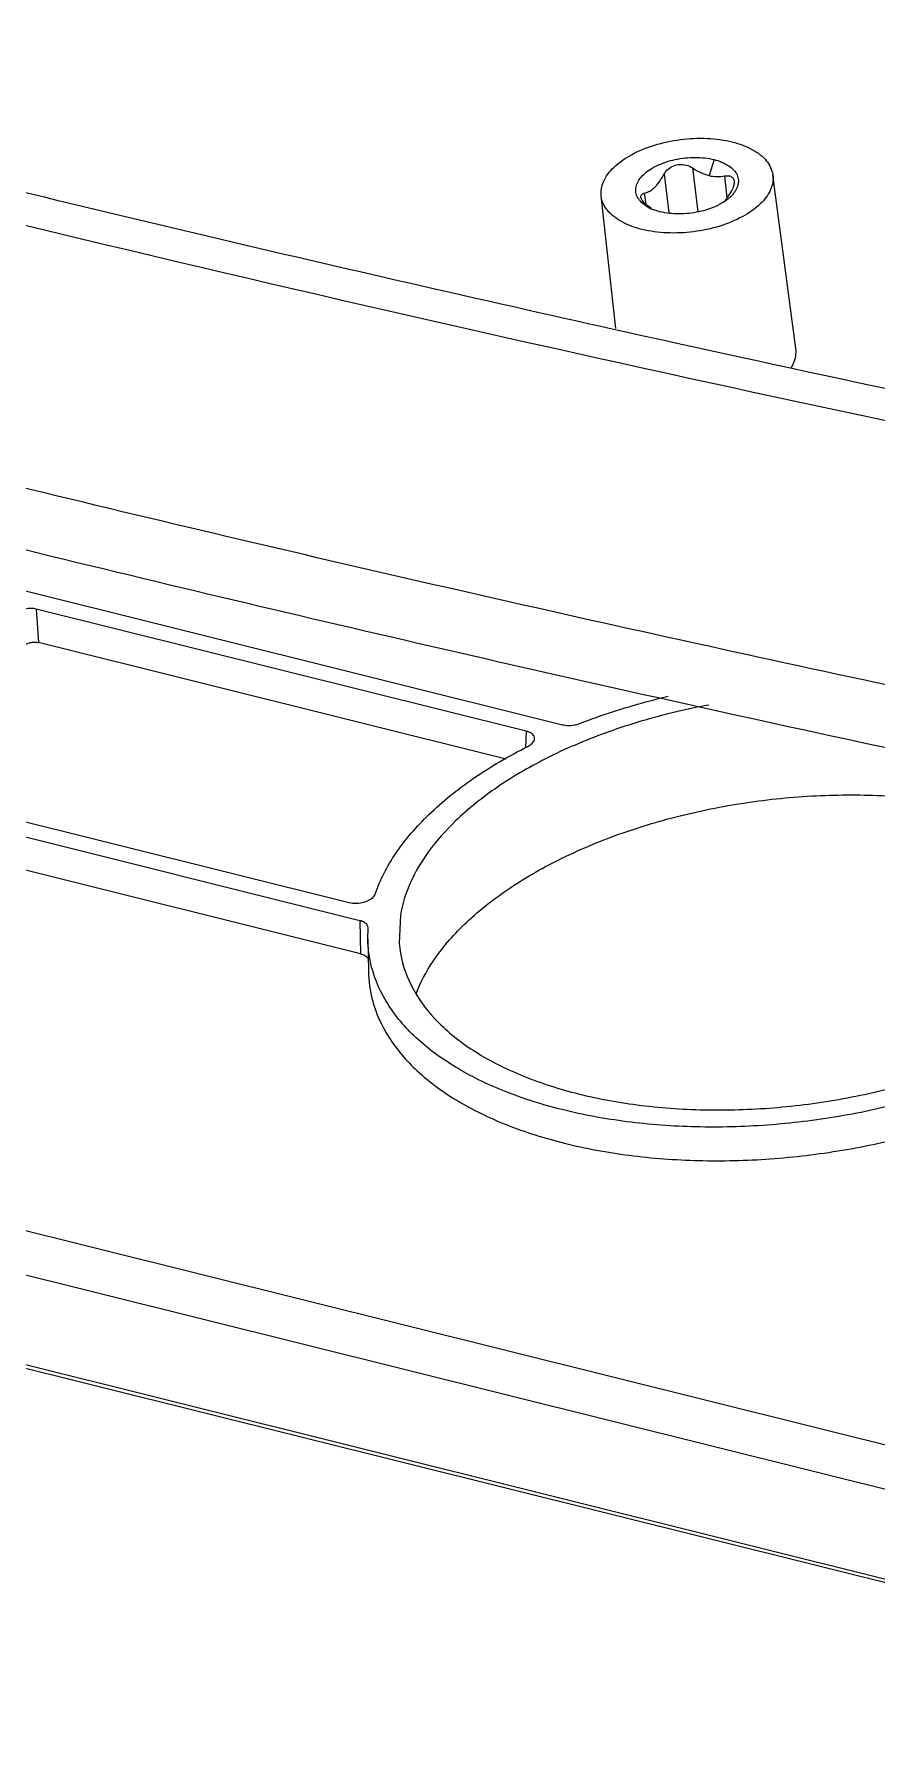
# Model space of a CAD drawing. Header units: millimetres. Extents: x 4625 to 5204, y 1432 to 1835.
# Drawn here: x 4876.4 to 4898.33, y 1459.5 to 1503.87 of the extents above; entities that cross this region are included whole.
import ezdxf

# ---------------------------------------------------------------- set-up
doc = ezdxf.new("R2010")
doc.units = ezdxf.units.MM

# ---------------------------------------------------------------- blocks, each defined once
blk = doc.blocks.new('*u21')
at = {"color": 7, "linetype": 'Continuous'}
for p, q in [((-0.691, 62.185), (-0.836, 61.722)), ((-2.134, 61.767), (-1.994, 60.643)), ((-1.313, 61.943), (-1.155, 60.677)), ((-0.385, 61.712), (-0.317, 61.08)), ((1.674, 56.728), (1.01, 61.741)), ((-2.707, 61.213), (-2.663, 60.893)), ((-3.526, 57.304), (-3.953, 61.136)), ((-1.402, 56.8), (-0.656, 56.637)), ((-0.656, 56.637), (0.184, 56.453)), ((0.184, 56.453), (0.503, 56.384)), ((-24.966, 50.81), (-5.071, 45.85)), ((-6.117, 45.661), (-20.283, 49.192)), ((-20.283, 49.192), (-20.221, 48.223)), ((-6.701, 44.853), (-20.221, 48.223)), ((-6.117, 45.661), (-6.145, 45.18)), ((-10.926, 40.185), (-30.822, 45.145)), ((-10.912, 39.228), (-30.76, 44.176)), ((-25.4, 44.243), (-11.233, 40.711)), ((-10.926, 40.185), (-10.912, 39.228)), ((-10.699, 39.652), (-10.692, 39.966)), ((-10.692, 39.966), (-10.691, 39.979)), ((-9.755, 40.343), (-9.791, 39.536)), ((-10.7, 39.654), (-10.683, 38.725)), ((23.15, 20.313), (-45.425, 37.409)), ((-46.47, 36.398), (22.105, 19.302)), ((-45.934, 33.669), (22.396, 16.634)), ((22.479, 16.505), (-45.851, 33.54))]:
    blk.add_line(p, q, dxfattribs=at)
for centre, radius, start, end in [((195.614, 953.251), 917.845, 256.105531, 257.604946), ((194.785, 952.211), 917.562, 256.140405, 257.529449), ((-2.86, 61.823), 0.629, 284.0971, 296.0838), ((-0.736, 61.69), 0.779, 322.5182, 325.6924), ((-2.451, 61.335), 0.512, 211.2366, 212.8809), ((-2.046, 61.804), 1.138, 238.8339, 243.8905), ((-2.001, 61.894), 1.239, 243.8433, 245.3293), ((-1.965, 61.973), 1.325, 245.3481, 248.4031), ((-1.815, 62.423), 1.8, 254.9644, 256.0046), ((203.719, 992.618), 958.946, 257.52958, 258.76691), ((203.509, 989.03), 954.484, 257.720175, 258.719535)]:
    blk.add_arc(centre, radius, start, end, dxfattribs=at)
for points, start_tangent, end_tangent in [([(33.909, 41.144), (11.547, 45.477), (-12.543, 50.765), (-36.496, 56.701), (-60.715, 63.444), (-84.051, 70.705)], (-0.983867, 0.178903), (-0.950152, 0.311788)), ([(-82.626, 68.581), (-59.808, 61.474), (-36.36, 54.918), (-12.318, 48.924), (12.281, 43.501), (35.994, 38.909)], (0.950152, -0.311788), (0.984013, -0.178095)), ([(-3.953, 61.135), (-3.887, 61.542), (-3.587, 61.959), (-3.08, 62.323), (-2.415, 62.601), (-1.658, 62.763), (-0.883, 62.796), (-0.165, 62.695)], (-0.108153, 0.994134), (0.9703, -0.241905)), ([(-0.165, 62.695), (0.425, 62.47), (0.83, 62.143), (1.009, 61.747), (1.01, 61.741)], (0.9703, -0.241905), (0.130111, -0.991499)), ([(-2.889, 61.069), (-2.916, 61.12), (-2.954, 61.274), (-2.935, 61.433), (-2.861, 61.593), (-2.734, 61.746), (-2.557, 61.887), (-2.339, 62.01), (-1.813, 62.187), (-1.235, 62.248), (-0.691, 62.185)], (-0.5185, 0.855078), (0.9703, -0.241905)), ([(-0.691, 62.185), (-0.268, 62.007), (-0.121, 61.883), (-0.026, 61.742), (0.012, 61.588), (0.012, 61.537)], (0.9703, -0.241905), (-0.057811, -0.998328)), ([(1.01, 61.741), (0.945, 61.32), (0.645, 60.903), (0.138, 60.539), (-0.527, 60.261), (-1.284, 60.099), (-2.059, 60.066), (-2.777, 60.167)], (0.130111, -0.991499), (-0.9703, 0.241905)), ([(-2.583, 61.258), (-2.462, 61.335), (-2.345, 61.449), (-2.235, 61.597), (-2.134, 61.767)], (0.897836, 0.440331), (0.480415, 0.877041)), ([(-2.134, 61.767), (-2.017, 61.911), (-1.858, 62.006), (-1.682, 62.043), (-1.495, 62.024), (-1.313, 61.943)], (0.480415, 0.877041), (0.839817, -0.54287)), ([(-1.313, 61.943), (-1.076, 61.81), (-0.836, 61.722)], (0.839817, -0.54287), (0.9703, -0.241905)), ([(-0.836, 61.722), (-0.611, 61.692), (-0.385, 61.712)], (0.9703, -0.241905), (0.98253, 0.186104)), ([(-0.385, 61.712), (-0.245, 61.712), (-0.155, 61.663), (-0.112, 61.571), (-0.111, 61.561)], (0.98253, 0.186104), (0.119963, -0.992778)), ([(-2.805, 61.093), (-2.788, 61.166), (-2.707, 61.213)], (-0.08954, 0.995983), (0.969792, 0.243933)), ([(-0.19, 61.282), (-0.298, 61.105), (-0.41, 60.957)], (-0.486034, -0.87394), (-0.660241, -0.751053)), ([(-0.118, 61.216), (-0.207, 61.116), (-0.269, 61.061)], (-0.608252, -0.793744), (-0.768632, -0.639691)), ([(-0.111, 61.561), (-0.123, 61.441), (-0.19, 61.282)], (0.119963, -0.992778), (-0.486034, -0.87394)), ([(0.012, 61.537), (-0.007, 61.429), (-0.081, 61.269), (-0.093, 61.251)], (-0.057811, -0.998328), (-0.563368, -0.826206)), ([(-2.777, 60.167), (-3.367, 60.392), (-3.772, 60.719), (-3.951, 61.115), (-3.953, 61.135)], (-0.9703, 0.241905), (-0.108153, 0.994134)), ([(-2.635, 60.83), (-2.674, 60.855), (-2.821, 60.979), (-2.881, 61.057)], (-0.855193, 0.518309), (-0.542823, 0.839847)), ([(-2.763, 60.998), (-2.805, 61.091), (-2.805, 61.093)], (-0.593317, 0.804969), (-0.08954, 0.995983)), ([(-2.666, 60.895), (-2.763, 60.998)], (-0.754081, 0.656781), (-0.593317, 0.804969)), ([(-2.512, 60.783), (-2.666, 60.895)], (-0.842542, 0.53863), (-0.754081, 0.656781)), ([(-2.282, 60.685), (-2.453, 60.741)], (-0.965748, 0.259483), (-0.929645, 0.368456)), ([(-0.524, 60.892), (-0.603, 60.852), (-1.129, 60.675), (-1.707, 60.614), (-2.251, 60.677)], (-0.881467, -0.472246), (-0.9703, 0.241905)), ([(-0.269, 61.061), (-0.384, 60.975), (-0.524, 60.892)], (-0.768632, -0.639691), (-0.881467, -0.472246)), ([(1.545, 56.171), (1.609, 56.297), (1.674, 56.728)], (0.509785, 0.860302), (-0.130098, 0.991501)), ([(-20.283, 49.192), (-20.432, 49.209), (-20.59, 49.191), (-20.731, 49.141), (-20.834, 49.068), (-20.882, 48.982), (-20.881, 48.933)], (-0.9703, 0.241905), (0.205033, -0.978755)), ([(-20.612, 48.152), (-20.56, 48.185), (-20.453, 48.222), (-20.334, 48.236), (-20.221, 48.223)], (0.788266, 0.615334), (0.9703, -0.241905)), ([(-0.845, 46.419), (-1.861, 46.201), (-3.732, 45.646), (-5.451, 44.919), (-6.95, 44.046), (-8.17, 43.06)], (-0.983016, -0.183522), (-0.718749, -0.695269)), ([(-4.571, 45.886), (-2.664, 46.508), (-2.014, 46.673)], (0.932971, 0.35995), (0.973116, 0.230316)), ([(-5.071, 45.85), (-4.909, 45.829), (-4.736, 45.841), (-4.571, 45.886)], (0.970303, -0.241893), (0.932962, 0.359974)), ([(-5.881, 45.443), (-5.895, 45.515), (-5.976, 45.602), (-6.117, 45.661)], (0.041102, 0.999155), (-0.970296, 0.241922)), ([(-6.075, 45.221), (-5.947, 45.311), (-5.885, 45.415), (-5.881, 45.443)], (0.89287, 0.450315), (0.041102, 0.999155)), ([(-10.486, 40.954), (-9.892, 42.125), (-8.935, 43.251), (-7.649, 44.294), (-6.075, 45.221)], (0.325326, 0.945602), (0.892898, 0.450258)), ([(-7.909, 40.075), (-6.682, 41.067), (-5.173, 41.947), (-3.439, 42.683), (-1.546, 43.247), (0.469, 43.629), (2.519, 43.807), (4.532, 43.777), (6.437, 43.541), (8.172, 43.107), (9.679, 42.492), (10.909, 41.715), (11.821, 40.802), (11.929, 40.654)], (0.718749, 0.695269), (0.571895, -0.820327)), ([(-8.17, 43.06), (-8.941, 42.181), (-9.473, 41.268), (-9.755, 40.343)], (-0.718749, -0.695269), (-0.164403, -0.986393)), ([(-11.233, 40.711), (-11.051, 40.69), (-10.861, 40.71), (-10.69, 40.765), (-10.558, 40.851), (-10.486, 40.954)], (0.970311, -0.241859), (0.325639, 0.945494)), ([(-10.691, 39.979), (-10.715, 40.057), (-10.797, 40.133), (-10.926, 40.185)], (-0.028637, 0.99959), (-0.970297, 0.241918)), ([(-9.305, 38.075), (-8.821, 38.996), (-7.909, 40.075)], (0.360904, 0.932603), (0.718749, 0.695269)), ([(-5.079, 34.722), (-6.749, 35.256), (-8.174, 35.959), (-9.309, 36.808), (-10.122, 37.779), (-10.588, 38.842), (-10.7, 39.652)], (-0.9703, 0.241905), (-0.019716, 0.999806)), ([(-9.791, 39.536), (-9.753, 39.242), (-9.379, 38.193), (-8.646, 37.233), (-7.581, 36.392), (-6.218, 35.7), (-4.606, 35.179), (-2.799, 34.847), (-0.857, 34.716), (1.154, 34.789), (3.166, 35.066), (5.11, 35.536), (6.921, 36.185)], (0.079265, -0.996854), (0.920459, 0.39084)), ([(-10.912, 39.228), (-10.783, 39.176), (-10.701, 39.101), (-10.684, 39.064)], (0.970297, -0.241917), (0.306619, -0.951832)), ([(-10.683, 38.723), (-10.565, 37.883), (-10.09, 36.817), (-9.269, 35.844), (-8.126, 34.993), (-6.694, 34.289), (-5.016, 33.753)], (0.019713, -0.999806), (0.9703, -0.241905)), ([(6.854, 35.591), (4.946, 34.969), (2.923, 34.527), (0.848, 34.276), (-1.219, 34.225), (-3.215, 34.375), (-5.079, 34.722)], (-0.932971, -0.35995), (-0.9703, 0.241905)), ([(-5.016, 33.753), (-3.146, 33.404), (-1.144, 33.252), (0.931, 33.301), (3.015, 33.55), (5.047, 33.991), (6.965, 34.611)], (0.9703, -0.241905), (0.933965, 0.357363))]:
    blk.add_spline(points, degree=3, dxfattribs=dict(at, start_tangent=start_tangent, end_tangent=end_tangent))

msp = doc.modelspace()

# ---------------------------------------------------------------- block references
at = {"xscale": 0.9, "yscale": 0.9, "zscale": 0.9}
msp.add_blockref('*u21', (4894.712, 1444.641), dxfattribs=at)

doc.saveas('drawing.dxf')
